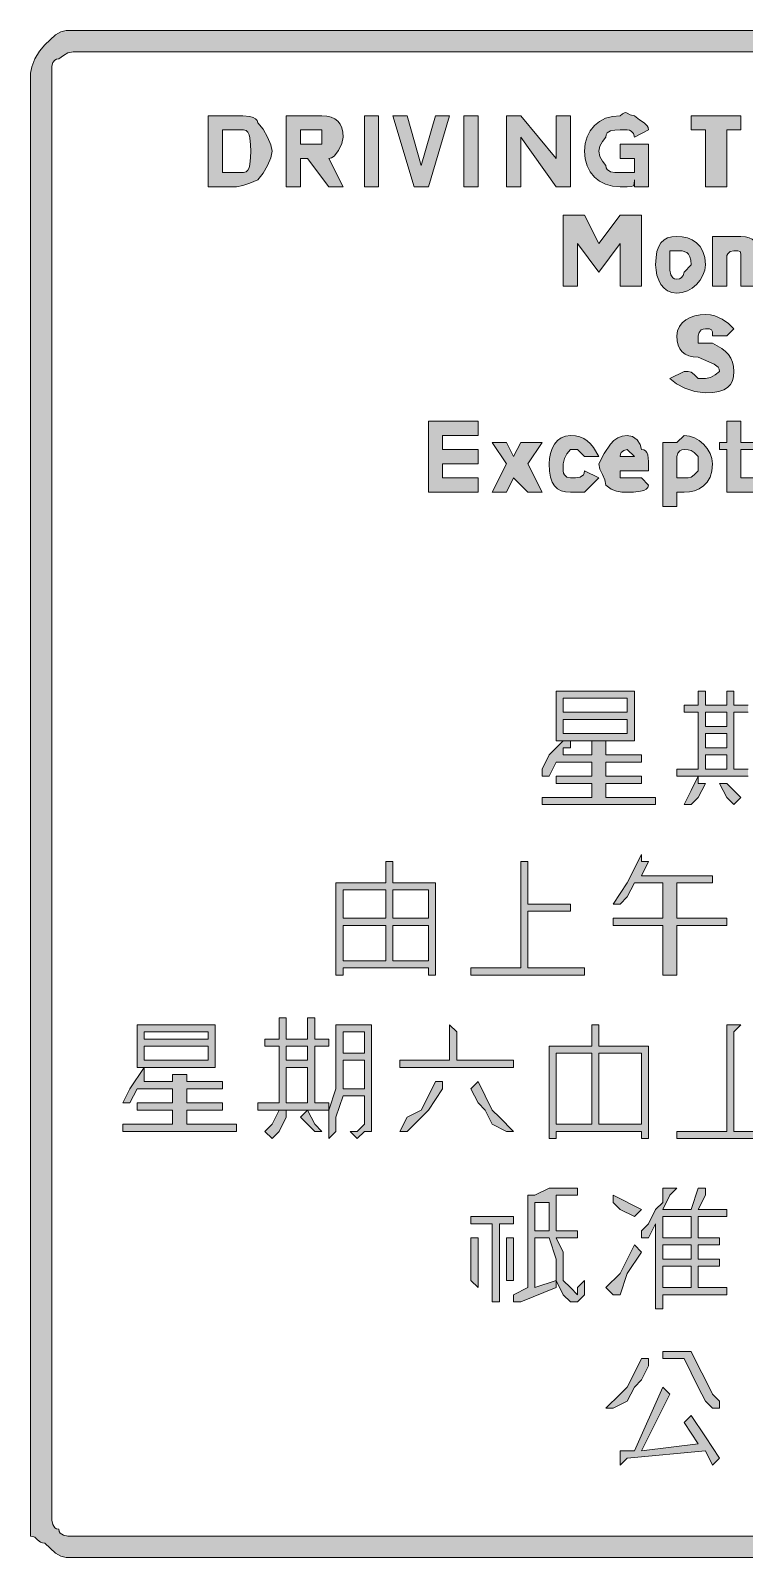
# Model space of a CAD drawing. Header units: metres. Extents: x 117 to 450, y 6 to 264.
# Drawn here: x 117.2 to 237.8, y 5.8 to 263.8 of the extents above; entities that cross this region are included whole.
import ezdxf

# ---------------------------------------------------------------- set-up
doc = ezdxf.new("R2010")
doc.units = ezdxf.units.M
doc.layers.add('FILL_BLACK_000000', color=7, linetype='Continuous', true_color=0x000000)

msp = doc.modelspace()

# ---------------------------------------------------------------- hatches: boundary and pattern name
at = {"layer": 'FILL_BLACK_000000', "true_color": 0x000000}
h = msp.add_hatch(color=7, dxfattribs=at)
h.dxf.hatch_style = 1
h.paths.add_polyline_path([(117.42, 257.65), (117.96, 258.96), (118.73, 260.27), (119.61, 261.36), (121.41, 263.01), (122.31, 263.55), (123.21, 263.76), (443.61, 263.76), (444.9, 263.6), (446.07, 263.14), (447.09, 262.43), (447.96, 261.51), (448.66, 260.42), (449.18, 259.2), (449.5, 257.9), (449.61, 256.56), (449.61, 11.76), (449.5, 10.47), (449.18, 9.3), (448.66, 8.28), (447.96, 7.41), (447.09, 6.71), (446.07, 6.19), (444.9, 5.87), (443.61, 5.76), (123.21, 5.76), (122.31, 5.97), (121.41, 6.51), (119.61, 8.16), (119.21, 8.21), (118.9, 8.35), (118.41, 8.76), (117.92, 9.17), (117.61, 9.31), (117.21, 9.36), (117.21, 11.76), (117.21, 256.56), (117.42, 257.65)])
h.paths.add_polyline_path([(443.98, 9.58), (444.6, 9.87), (445.11, 10.26), (445.5, 10.77), (445.78, 11.38), (445.95, 12.12), (446.01, 12.96), (446.01, 256.56), (445.78, 257.63), (445.5, 258.23), (445.11, 258.81), (444.6, 259.34), (443.98, 259.77), (443.25, 260.05), (442.41, 260.16), (124.41, 260.16), (123.53, 259.97), (122.76, 259.56), (122.01, 258.96), (121.61, 258.91), (121.32, 258.77), (120.96, 258.36), (120.81, 257.76), (120.81, 256.56), (120.81, 12.96), (120.83, 12.08), (120.96, 11.31), (121.32, 10.77), (121.61, 10.61), (122.01, 10.56), (122.06, 10.16), (122.22, 9.87), (122.76, 9.51), (123.53, 9.38), (124.41, 9.36), (442.41, 9.36), (443.25, 9.42), (443.98, 9.58)], flags=16)
h = msp.add_hatch(color=7, dxfattribs=at)
h.dxf.hatch_style = 1
h.paths.add_polyline_path([(152.01, 249.36), (153.08, 249.34), (154.26, 249.21), (154.79, 249.07), (155.22, 248.85), (155.5, 248.56), (155.61, 248.16), (156.49, 247.07), (157.26, 245.76), (157.8, 244.45), (158.01, 243.36), (157.8, 242.27), (157.26, 240.96), (156.49, 239.65), (155.61, 238.56), (154.26, 237.96), (153.08, 237.55), (152.01, 237.36), (147.21, 237.36), (147.21, 249.36), (152.01, 249.36)])
h.paths.add_polyline_path([(154.26, 245.61), (154.12, 246.14), (153.9, 246.57), (153.61, 246.85), (153.21, 246.96), (152.01, 246.96), (149.61, 246.96), (149.61, 239.76), (152.01, 239.76), (153.21, 239.76), (153.61, 239.87), (153.9, 240.15), (154.12, 240.58), (154.26, 241.11), (154.39, 242.29), (154.41, 243.36), (154.39, 244.43), (154.26, 245.61)], flags=16)
h = msp.add_hatch(color=7, dxfattribs=at)
h.dxf.hatch_style = 1
h.paths.add_polyline_path([(160.41, 237.36), (160.41, 249.36), (166.41, 249.36), (167.25, 249.3), (167.98, 249.13), (168.6, 248.85), (169.11, 248.46), (169.5, 247.95), (169.78, 247.33), (169.95, 246.6), (170.01, 245.76), (169.8, 244.69), (169.26, 243.51), (168.49, 242.55), (168.06, 242.27), (167.61, 242.16), (170.01, 237.36), (167.61, 237.36), (164.01, 242.16), (162.81, 242.16), (162.81, 237.36), (160.41, 237.36)])
h.paths.add_polyline_path([(162.81, 246.96), (162.81, 244.56), (166.41, 244.56), (166.41, 245.76), (166.41, 246.96), (162.81, 246.96)], flags=16)
h = msp.add_hatch(color=7, dxfattribs=at)
h.dxf.hatch_style = 1
h.paths.add_polyline_path([(176.01, 249.36), (176.01, 237.36), (173.61, 237.36), (173.61, 249.36), (176.01, 249.36)])
h = msp.add_hatch(color=7, dxfattribs=at)
h.dxf.hatch_style = 1
h.paths.add_polyline_path([(184.41, 237.36), (183.21, 237.36), (182.01, 237.36), (178.41, 249.36), (180.81, 249.36), (183.21, 240.96), (185.61, 249.36), (188.01, 249.36), (184.41, 237.36)])
h = msp.add_hatch(color=7, dxfattribs=at)
h.dxf.hatch_style = 1
h.paths.add_polyline_path([(190.41, 249.36), (192.81, 249.36), (192.81, 237.36), (190.41, 237.36), (190.41, 249.36)])
h = msp.add_hatch(color=7, dxfattribs=at)
h.dxf.hatch_style = 1
h.paths.add_polyline_path([(200.01, 237.36), (197.61, 237.36), (197.61, 249.36), (200.01, 249.36), (206.01, 242.16), (206.01, 249.36), (208.41, 249.36), (208.41, 237.36), (206.01, 237.36), (200.01, 245.76), (200.01, 237.36)])
h = msp.add_hatch(color=7, dxfattribs=at)
h.dxf.hatch_style = 1
h.paths.add_polyline_path([(219.21, 237.36), (219.21, 238.56), (219.19, 237.87), (219.06, 237.51), (218.7, 237.38), (218.01, 237.36), (216.81, 237.36), (215.52, 237.47), (214.35, 237.79), (213.33, 238.31), (212.46, 239.01), (211.76, 239.88), (211.24, 240.9), (210.92, 242.07), (210.81, 243.36), (210.92, 244.65), (211.24, 245.82), (211.76, 246.84), (212.46, 247.71), (213.33, 248.41), (214.35, 248.93), (215.52, 249.25), (216.81, 249.36), (217.21, 249.7), (217.52, 249.87), (217.78, 249.89), (218.01, 249.81), (218.5, 249.53), (219.21, 249.36), (220.09, 248.65), (220.86, 248.16), (221.4, 247.67), (221.56, 247.36), (221.61, 246.96), (219.21, 245.76), (219.06, 246.36), (218.7, 246.77), (218.41, 246.91), (218.01, 246.96), (216.81, 246.96), (215.93, 246.94), (215.16, 246.81), (214.62, 246.45), (214.46, 246.16), (214.41, 245.76), (213.81, 245.01), (213.4, 244.24), (213.21, 243.36), (213.4, 242.48), (213.81, 241.71), (214.41, 240.96), (214.46, 240.56), (214.62, 240.27), (215.16, 239.91), (215.93, 239.78), (216.81, 239.76), (219.21, 239.76), (219.21, 240.96), (219.21, 242.16), (216.81, 242.16), (216.81, 244.56), (221.61, 244.56), (221.61, 237.36), (219.21, 237.36)])
h = msp.add_hatch(color=7, dxfattribs=at)
h.dxf.hatch_style = 1
h.paths.add_polyline_path([(228.81, 246.96), (228.81, 249.36), (237.21, 249.36), (237.21, 246.96), (234.81, 246.96), (234.81, 237.36), (231.21, 237.36), (231.21, 246.96), (228.81, 246.96)])
h = msp.add_hatch(color=7, dxfattribs=at)
h.dxf.hatch_style = 1
h.paths.add_polyline_path([(213.21, 222.96), (209.61, 227.76), (209.61, 220.56), (207.21, 220.56), (207.21, 232.56), (210.81, 232.56), (213.21, 227.76), (216.81, 232.56), (220.41, 232.56), (220.41, 220.56), (216.81, 220.56), (216.81, 227.76), (213.21, 222.96)])
h = msp.add_hatch(color=7, dxfattribs=at)
h.dxf.hatch_style = 1
h.paths.add_polyline_path([(223.03, 226.43), (223.32, 227.26), (223.71, 227.91), (224.22, 228.39), (224.83, 228.72), (225.57, 228.9), (226.41, 228.96), (227.31, 228.9), (228.17, 228.72), (228.98, 228.39), (229.71, 227.91), (230.32, 227.26), (230.8, 226.43), (231.1, 225.4), (231.21, 224.16), (231.1, 223.26), (230.8, 222.4), (230.32, 221.59), (229.71, 220.86), (228.98, 220.25), (228.17, 219.77), (227.31, 219.47), (226.41, 219.36), (225.57, 219.47), (224.83, 219.77), (224.22, 220.25), (223.71, 220.86), (223.32, 221.59), (223.03, 222.4), (222.87, 223.26), (222.81, 224.16), (222.87, 225.4), (223.03, 226.43)])
h.paths.add_polyline_path([(228.6, 225.55), (228.37, 225.97), (228.06, 226.26), (227.29, 226.52), (226.41, 226.56), (225.21, 226.56), (225.21, 224.16), (225.23, 223.28), (225.36, 222.51), (225.72, 221.97), (226.01, 221.81), (226.41, 221.76), (226.81, 221.81), (227.1, 221.95), (227.46, 222.36), (227.61, 222.96), (228.81, 224.16), (228.76, 224.95), (228.6, 225.55)], flags=16)
h = msp.add_hatch(color=7, dxfattribs=at)
h.dxf.hatch_style = 1
h.paths.add_polyline_path([(235.41, 226.41), (235, 226.05), (234.86, 225.76), (234.81, 225.36), (234.81, 220.56), (232.41, 220.56), (232.41, 228.96), (234.81, 228.96), (236.01, 228.96), (237.21, 228.96), (238, 228.91), (238.62, 228.75), (239.09, 228.52), (239.46, 228.21), (240.81, 226.56), (240.81, 220.56), (237.21, 220.56), (237.21, 225.36), (237.19, 226.05), (237.06, 226.41), (236.7, 226.54), (236.01, 226.56), (235.41, 226.41)])
h = msp.add_hatch(color=7, dxfattribs=at)
h.dxf.hatch_style = 1
h.paths.add_polyline_path([(229.43, 202.77), (227.76, 203.31), (226.32, 204.08), (225.21, 204.96), (227.61, 206.16), (228.32, 206.14), (228.81, 206.01), (229.3, 205.65), (230.01, 204.96), (231.21, 204.96), (232.09, 205.15), (232.86, 205.56), (233.61, 206.16), (233.55, 206.56), (233.38, 206.87), (232.71, 207.36), (230.01, 208.56), (229.17, 208.62), (228.43, 208.78), (227.82, 209.07), (227.31, 209.46), (226.92, 209.97), (226.63, 210.58), (226.47, 211.32), (226.41, 212.16), (226.52, 213), (226.82, 213.73), (227.3, 214.35), (227.91, 214.86), (228.64, 215.25), (229.45, 215.53), (230.31, 215.7), (231.21, 215.76), (232.06, 215.71), (232.8, 215.55), (234.06, 215.01), (235.09, 214.24), (236.01, 213.36), (234.81, 212.16), (232.41, 212.16), (232.39, 212.85), (232.26, 213.21), (231.9, 213.34), (231.21, 213.36), (230.81, 213.31), (230.52, 213.17), (230.16, 212.76), (230.01, 212.16), (230.01, 210.96), (232.41, 210.96), (233.98, 210.04), (234.6, 209.55), (235.11, 209.01), (235.5, 208.42), (235.78, 207.75), (235.95, 207.01), (236.01, 206.16), (235.95, 205.32), (235.77, 204.58), (235.44, 203.97), (234.96, 203.46), (234.31, 203.07), (233.48, 202.78), (232.45, 202.62), (231.21, 202.56), (229.43, 202.77)])
h = msp.add_hatch(color=7, dxfattribs=at)
h.dxf.hatch_style = 1
h.paths.add_polyline_path([(186.81, 188.16), (192.81, 188.16), (192.81, 185.76), (184.41, 185.76), (184.41, 197.76), (192.81, 197.76), (192.81, 195.36), (186.81, 195.36), (186.81, 192.96), (192.81, 192.96), (192.81, 190.56), (186.81, 190.56), (186.81, 188.16)])
h = msp.add_hatch(color=7, dxfattribs=at)
h.dxf.hatch_style = 1
h.paths.add_polyline_path([(237.21, 188.16), (238.41, 188.16), (239.61, 188.16), (239.61, 185.76), (237.21, 185.76), (234.81, 185.76), (234.81, 188.16), (234.81, 192.96), (233.61, 192.96), (233.61, 194.16), (234.81, 194.16), (234.81, 197.76), (237.21, 197.76), (237.21, 194.16), (239.61, 194.16), (239.61, 192.96), (237.21, 192.96), (237.21, 188.16)])
h = msp.add_hatch(color=7, dxfattribs=at)
h.dxf.hatch_style = 1
h.paths.add_polyline_path([(201.21, 190.56), (203.61, 185.76), (201.21, 185.76), (198.81, 188.16), (197.61, 185.76), (195.21, 185.76), (197.61, 190.56), (195.21, 194.16), (197.61, 194.16), (198.81, 191.76), (200.01, 194.16), (203.61, 194.16), (201.21, 190.56)])
h = msp.add_hatch(color=7, dxfattribs=at)
h.dxf.hatch_style = 1
h.paths.add_polyline_path([(213.21, 188.16), (210.81, 185.76), (208.41, 185.76), (207.57, 185.82), (206.83, 186), (206.22, 186.33), (205.71, 186.81), (205.32, 187.46), (205.03, 188.29), (204.87, 189.32), (204.81, 190.56), (204.87, 191.46), (205.03, 192.32), (205.32, 193.13), (205.71, 193.86), (206.22, 194.47), (206.83, 194.95), (207.57, 195.25), (208.41, 195.36), (209.26, 195.3), (210, 195.13), (210.67, 194.85), (211.26, 194.46), (211.8, 193.95), (212.29, 193.33), (213.21, 191.76), (210.81, 191.76), (209.61, 192.96), (208.41, 192.96), (207.81, 192.21), (207.4, 191.44), (207.21, 190.56), (207.21, 189.36), (207.26, 188.96), (207.4, 188.67), (207.81, 188.31), (208.41, 188.16), (209.29, 188.18), (210.06, 188.31), (210.6, 188.67), (210.76, 188.96), (210.81, 189.36), (213.21, 188.16)])
h = msp.add_hatch(color=7, dxfattribs=at)
h.dxf.hatch_style = 1
h.paths.add_polyline_path([(221.22, 186.27), (220.79, 186.05), (220.26, 185.91), (219.08, 185.78), (218.01, 185.76), (217.11, 185.78), (216.21, 185.91), (215.31, 186.27), (214.41, 186.96), (214.22, 187.86), (213.81, 188.76), (213.4, 189.66), (213.21, 190.56), (214.13, 192.32), (215.16, 193.86), (215.75, 194.47), (216.42, 194.95), (217.16, 195.25), (218.01, 195.36), (218.89, 195.15), (219.66, 194.61), (220.2, 193.84), (220.41, 192.96), (220.81, 192.9), (221.1, 192.73), (221.32, 192.45), (221.46, 192.06), (221.59, 190.93), (221.61, 189.36), (216.81, 189.36), (216.81, 188.16), (218.01, 188.16), (219.21, 188.16), (220.41, 188.16), (221.61, 186.96), (221.5, 186.56), (221.22, 186.27)])
h.paths.add_polyline_path([(219.21, 191.76), (218.01, 192.96), (217.41, 192.81), (217, 192.45), (216.86, 192.16), (216.81, 191.76), (219.21, 191.76)], flags=16)
h = msp.add_hatch(color=7, dxfattribs=at)
h.dxf.hatch_style = 1
h.paths.add_polyline_path([(226.41, 194.16), (227.61, 195.36), (228.51, 195.25), (229.37, 194.95), (230.18, 194.47), (230.91, 193.86), (231.52, 193.13), (232, 192.32), (232.3, 191.46), (232.41, 190.56), (232.3, 189.32), (232, 188.29), (231.52, 187.46), (230.91, 186.81), (230.18, 186.33), (229.37, 186), (228.51, 185.82), (227.61, 185.76), (226.41, 185.76), (226.41, 183.36), (224.01, 183.36), (224.01, 194.16), (226.41, 194.16)])
h.paths.add_polyline_path([(228.81, 188.31), (229.3, 188.67), (230.01, 189.36), (230.01, 191.76), (229.3, 192.45), (228.81, 192.81), (228.32, 192.94), (227.61, 192.96), (227.21, 192.91), (226.92, 192.77), (226.56, 192.36), (226.41, 191.76), (226.41, 189.36), (226.41, 188.16), (227.61, 188.16), (228.32, 188.18), (228.81, 188.31)], flags=16)
h = msp.add_hatch(color=7, dxfattribs=at)
h.dxf.hatch_style = 1
h.paths.add_polyline_path([(206.01, 152.16), (219.21, 152.16), (219.21, 150.96), (219.21, 144.96), (219.21, 143.76), (206.01, 143.76), (206.01, 144.96), (206.01, 150.96), (206.01, 152.16)])
h.paths.add_polyline_path([(218.01, 147.36), (207.21, 147.36), (207.21, 144.96), (218.01, 144.96), (218.01, 147.36)], flags=16)
h.paths.add_polyline_path([(218.01, 148.56), (218.01, 150.96), (207.21, 150.96), (207.21, 148.56), (218.01, 148.56)], flags=16)
h = msp.add_hatch(color=7, dxfattribs=at)
h.dxf.hatch_style = 1
h.paths.add_polyline_path([(236.01, 150.96), (236.01, 149.76), (238.41, 149.76), (238.41, 148.56), (236.01, 148.56), (236.01, 138.96), (238.41, 138.96), (238.41, 137.76), (226.41, 137.76), (226.41, 138.96), (228.81, 138.96), (230.01, 138.96), (230.01, 148.56), (228.81, 148.56), (227.61, 148.56), (227.61, 149.76), (228.81, 149.76), (230.01, 149.76), (230.01, 152.16), (231.21, 152.16), (231.21, 150.96), (231.21, 149.76), (234.81, 149.76), (234.81, 152.16), (236.01, 152.16), (236.01, 150.96)])
h.paths.add_polyline_path([(231.21, 142.56), (234.81, 142.56), (234.81, 144.96), (231.21, 144.96), (231.21, 142.56)], flags=16)
h.paths.add_polyline_path([(234.81, 141.36), (231.21, 141.36), (231.21, 138.96), (234.81, 138.96), (234.81, 141.36)], flags=16)
h.paths.add_polyline_path([(231.21, 146.16), (234.81, 146.16), (234.81, 148.56), (231.21, 148.56), (231.21, 146.16)], flags=16)
h = msp.add_hatch(color=7, dxfattribs=at)
h.dxf.hatch_style = 1
h.paths.add_polyline_path([(214.41, 137.76), (220.41, 137.76), (220.41, 136.56), (214.41, 136.56), (214.41, 134.16), (222.81, 134.16), (222.81, 132.96), (203.61, 132.96), (203.61, 134.16), (212.01, 134.16), (212.01, 136.56), (206.01, 136.56), (206.01, 137.76), (212.01, 137.76), (212.01, 140.16), (206.01, 140.16), (204.81, 137.76), (203.61, 137.76), (203.61, 138.96), (204.81, 141.36), (207.21, 143.76), (208.41, 143.76), (208.41, 142.56), (207.21, 142.56), (207.21, 141.36), (212.01, 141.36), (212.01, 143.76), (213.21, 143.76), (214.41, 143.76), (214.41, 142.56), (214.41, 141.36), (220.41, 141.36), (220.41, 140.16), (214.41, 140.16), (214.41, 137.76)])
h = msp.add_hatch(color=7, dxfattribs=at)
h.dxf.hatch_style = 1
h.paths.add_polyline_path([(227.61, 132.96), (228.81, 135.36), (230.01, 137.76), (230.01, 136.56), (231.21, 136.56), (230.01, 134.16), (228.81, 132.96), (227.61, 132.96)])
h = msp.add_hatch(color=7, dxfattribs=at)
h.dxf.hatch_style = 1
h.paths.add_polyline_path([(236.01, 132.96), (234.81, 134.16), (233.61, 136.56), (234.81, 136.56), (236.01, 135.36), (237.21, 134.16), (236.01, 132.96)])
h = msp.add_hatch(color=7, dxfattribs=at)
h.dxf.hatch_style = 1
h.paths.add_polyline_path([(215.61, 112.56), (215.61, 113.76), (224.01, 113.76), (224.01, 119.76), (219.21, 119.76), (218.01, 117.36), (216.81, 116.16), (215.61, 116.16), (218.01, 119.76), (220.41, 124.56), (220.41, 123.36), (221.61, 123.36), (220.41, 120.96), (232.41, 120.96), (232.41, 119.76), (226.41, 119.76), (226.41, 113.76), (234.81, 113.76), (234.81, 112.56), (226.41, 112.56), (226.41, 104.16), (224.01, 104.16), (224.01, 112.56), (215.61, 112.56)])
h = msp.add_hatch(color=7, dxfattribs=at)
h.dxf.hatch_style = 1
h.paths.add_polyline_path([(170.01, 104.16), (168.81, 104.16), (168.81, 119.76), (177.21, 119.76), (177.21, 123.36), (178.41, 123.36), (178.41, 119.76), (185.61, 119.76), (185.61, 104.16), (184.41, 104.16), (184.41, 105.36), (170.01, 105.36), (170.01, 104.16)])
h.paths.add_polyline_path([(178.41, 118.56), (178.41, 113.76), (184.41, 113.76), (184.41, 118.56), (178.41, 118.56)], flags=16)
h.paths.add_polyline_path([(184.41, 112.56), (178.41, 112.56), (178.41, 106.56), (184.41, 106.56), (184.41, 112.56)], flags=16)
h.paths.add_polyline_path([(177.21, 112.56), (170.01, 112.56), (170.01, 106.56), (177.21, 106.56), (177.21, 112.56)], flags=16)
h.paths.add_polyline_path([(170.01, 113.76), (177.21, 113.76), (177.21, 118.56), (170.01, 118.56), (170.01, 113.76)], flags=16)
h = msp.add_hatch(color=7, dxfattribs=at)
h.dxf.hatch_style = 1
h.paths.add_polyline_path([(191.61, 105.36), (200.01, 105.36), (200.01, 123.36), (201.21, 123.36), (201.21, 116.16), (208.41, 116.16), (208.41, 114.96), (201.21, 114.96), (201.21, 105.36), (210.81, 105.36), (210.81, 104.16), (191.61, 104.16), (191.61, 105.36)])
h = msp.add_hatch(color=7, dxfattribs=at)
h.dxf.hatch_style = 1
h.paths.add_polyline_path([(148.41, 88.56), (135.21, 88.56), (135.21, 95.76), (148.41, 95.76), (148.41, 88.56)])
h.paths.add_polyline_path([(147.21, 89.76), (147.21, 90.96), (147.21, 92.16), (136.41, 92.16), (136.41, 90.96), (136.41, 89.76), (147.21, 89.76)], flags=16)
h.paths.add_polyline_path([(147.21, 93.36), (147.21, 94.56), (136.41, 94.56), (136.41, 93.36), (147.21, 93.36)], flags=16)
h = msp.add_hatch(color=7, dxfattribs=at)
h.dxf.hatch_style = 1
h.paths.add_polyline_path([(165.21, 82.56), (167.61, 82.56), (167.61, 81.36), (155.61, 81.36), (155.61, 82.56), (158.01, 82.56), (159.21, 82.56), (159.21, 92.16), (158.01, 92.16), (156.81, 92.16), (156.81, 93.36), (158.01, 93.36), (159.21, 93.36), (159.21, 96.96), (160.41, 96.96), (160.41, 95.76), (160.41, 93.36), (164.01, 93.36), (164.01, 96.96), (165.21, 96.96), (165.21, 95.76), (165.21, 93.36), (167.61, 93.36), (167.61, 92.16), (165.21, 92.16), (165.21, 82.56)])
h.paths.add_polyline_path([(160.41, 88.56), (160.41, 87.36), (160.41, 86.16), (160.41, 84.96), (160.41, 82.56), (164.01, 82.56), (164.01, 84.96), (164.01, 86.16), (164.01, 87.36), (164.01, 88.56), (160.41, 88.56)], flags=16)
h.paths.add_polyline_path([(160.41, 90.96), (160.41, 89.76), (164.01, 89.76), (164.01, 90.96), (164.01, 92.16), (160.41, 92.16), (160.41, 90.96)], flags=16)
h = msp.add_hatch(color=7, dxfattribs=at)
h.dxf.hatch_style = 1
h.paths.add_polyline_path([(168.81, 80.16), (168.81, 77.76), (167.61, 76.56), (167.61, 77.76), (167.61, 81.36), (168.81, 84.96), (168.81, 90.96), (168.81, 95.76), (174.81, 95.76), (174.81, 80.16), (174.81, 78.96), (174.81, 77.76), (173.61, 77.76), (172.41, 76.56), (171.21, 77.76), (172.41, 77.76), (173.61, 78.96), (173.61, 80.16), (173.61, 83.76), (170.01, 83.76), (168.81, 80.16)])
h.paths.add_polyline_path([(173.61, 84.96), (173.61, 89.76), (170.01, 89.76), (170.01, 84.96), (173.61, 84.96)], flags=16)
h.paths.add_polyline_path([(170.01, 90.96), (173.61, 90.96), (173.61, 94.56), (170.01, 94.56), (170.01, 90.96)], flags=16)
h = msp.add_hatch(color=7, dxfattribs=at)
h.dxf.hatch_style = 1
h.paths.add_polyline_path([(198.81, 89.76), (198.81, 88.56), (179.61, 88.56), (179.61, 89.76), (188.01, 89.76), (188.01, 95.76), (189.21, 94.56), (189.21, 89.76), (198.81, 89.76)])
h = msp.add_hatch(color=7, dxfattribs=at)
h.dxf.hatch_style = 1
h.paths.add_polyline_path([(206.01, 77.76), (206.01, 76.56), (204.81, 76.56), (204.81, 92.16), (212.01, 92.16), (212.01, 95.76), (213.21, 95.76), (213.21, 92.16), (221.61, 92.16), (221.61, 76.56), (220.41, 76.56), (220.41, 77.76), (206.01, 77.76)])
h.paths.add_polyline_path([(220.41, 90.96), (213.21, 90.96), (213.21, 84.96), (213.21, 78.96), (220.41, 78.96), (220.41, 84.96), (220.41, 90.96)], flags=16)
h.paths.add_polyline_path([(206.01, 90.96), (206.01, 84.96), (206.01, 78.96), (212.01, 78.96), (212.01, 84.96), (212.01, 90.96), (206.01, 90.96)], flags=16)
h = msp.add_hatch(color=7, dxfattribs=at)
h.dxf.hatch_style = 1
h.paths.add_polyline_path([(245.61, 77.76), (245.61, 76.56), (226.41, 76.56), (226.41, 77.76), (234.81, 77.76), (234.81, 95.76), (236.01, 95.76), (237.21, 95.76), (236.01, 94.56), (236.01, 87.36), (236.01, 77.76), (245.61, 77.76)])
h = msp.add_hatch(color=7, dxfattribs=at)
h.dxf.hatch_style = 1
h.paths.add_polyline_path([(141.21, 86.16), (141.21, 87.36), (142.41, 87.36), (143.61, 87.36), (143.61, 86.16), (149.61, 86.16), (149.61, 84.96), (143.61, 84.96), (143.61, 82.56), (149.61, 82.56), (149.61, 81.36), (143.61, 81.36), (143.61, 78.96), (152.01, 78.96), (152.01, 77.76), (132.81, 77.76), (132.81, 78.96), (141.21, 78.96), (141.21, 81.36), (135.21, 81.36), (135.21, 82.56), (141.21, 82.56), (141.21, 84.96), (135.21, 84.96), (134.01, 82.56), (132.81, 82.56), (134.01, 84.96), (136.41, 88.56), (136.41, 87.36), (136.41, 86.16), (141.21, 86.16)])
h = msp.add_hatch(color=7, dxfattribs=at)
h.dxf.hatch_style = 1
h.paths.add_polyline_path([(184.41, 83.76), (185.61, 86.16), (186.81, 86.16), (186.81, 84.96), (184.41, 81.36), (180.81, 77.76), (179.61, 77.76), (180.81, 80.16), (183.21, 81.36), (184.41, 83.76)])
h = msp.add_hatch(color=7, dxfattribs=at)
h.dxf.hatch_style = 1
h.paths.add_polyline_path([(192.81, 86.16), (194.01, 83.76), (195.21, 81.36), (196.41, 80.16), (198.81, 77.76), (197.61, 77.76), (195.21, 78.96), (194.01, 81.36), (192.81, 82.56), (191.61, 84.96), (192.81, 86.16)])
h = msp.add_hatch(color=7, dxfattribs=at)
h.dxf.hatch_style = 1
h.paths.add_polyline_path([(156.81, 77.76), (158.01, 78.96), (159.21, 81.36), (160.41, 81.36), (160.41, 80.16), (159.21, 77.76), (158.01, 76.56), (156.81, 77.76)])
h = msp.add_hatch(color=7, dxfattribs=at)
h.dxf.hatch_style = 1
h.paths.add_polyline_path([(165.21, 77.76), (164.01, 78.96), (162.81, 80.16), (164.01, 81.36), (165.21, 78.96), (166.41, 77.76), (165.21, 77.76)])
h = msp.add_hatch(color=7, dxfattribs=at)
h.dxf.hatch_style = 1
h.paths.add_polyline_path([(206.01, 66.96), (206.01, 60.96), (209.61, 60.96), (209.61, 59.76), (206.01, 59.76), (207.21, 57.36), (207.21, 54.96), (207.21, 52.56), (208.41, 51.36), (209.61, 50.16), (209.61, 51.36), (210.81, 52.56), (210.81, 50.16), (209.61, 48.96), (208.41, 48.96), (207.21, 50.16), (206.01, 52.56), (206.01, 51.36), (200.01, 48.96), (198.81, 48.96), (198.81, 50.16), (201.21, 51.36), (201.21, 66.96), (202.41, 66.96), (204.81, 68.16), (207.21, 68.16), (208.41, 68.16), (209.61, 68.16), (209.61, 66.96), (206.01, 66.96)])
h.paths.add_polyline_path([(206.01, 56.16), (204.81, 59.76), (202.41, 59.76), (202.41, 51.36), (206.01, 52.56), (206.01, 56.16)], flags=16)
h.paths.add_polyline_path([(204.81, 65.76), (202.41, 65.76), (202.41, 60.96), (204.81, 60.96), (204.81, 65.76)], flags=16)
h = msp.add_hatch(color=7, dxfattribs=at)
h.dxf.hatch_style = 1
h.paths.add_polyline_path([(230.01, 54.96), (230.01, 51.36), (234.81, 51.36), (234.81, 50.16), (224.01, 50.16), (224.01, 48.96), (224.01, 47.76), (222.81, 47.76), (222.81, 48.96), (222.81, 62.16), (221.61, 59.76), (220.41, 59.76), (220.41, 60.96), (221.61, 62.16), (222.81, 64.56), (224.01, 65.76), (224.01, 68.16), (225.21, 68.16), (226.41, 68.16), (225.21, 66.96), (224.01, 64.56), (228.81, 64.56), (230.01, 68.16), (231.21, 68.16), (231.21, 66.96), (230.01, 64.56), (234.81, 64.56), (234.81, 63.36), (230.01, 63.36), (230.01, 59.76), (233.61, 59.76), (233.61, 58.56), (230.01, 58.56), (230.01, 56.16), (233.61, 56.16), (233.61, 54.96), (230.01, 54.96)])
h.paths.add_polyline_path([(228.81, 51.36), (228.81, 54.96), (227.61, 54.96), (224.01, 54.96), (224.01, 51.36), (227.61, 51.36), (228.81, 51.36)], flags=16)
h.paths.add_polyline_path([(228.81, 58.56), (227.61, 58.56), (224.01, 58.56), (224.01, 56.16), (227.61, 56.16), (228.81, 56.16), (228.81, 58.56)], flags=16)
h.paths.add_polyline_path([(224.01, 59.76), (227.61, 59.76), (228.81, 59.76), (228.81, 63.36), (227.61, 63.36), (224.01, 63.36), (224.01, 59.76)], flags=16)
h = msp.add_hatch(color=7, dxfattribs=at)
h.dxf.hatch_style = 1
h.paths.add_polyline_path([(219.21, 63.36), (216.81, 64.56), (215.61, 65.76), (215.61, 66.96), (220.41, 64.56), (219.21, 63.36)])
h = msp.add_hatch(color=7, dxfattribs=at)
h.dxf.hatch_style = 1
h.paths.add_polyline_path([(191.61, 62.16), (191.61, 63.36), (198.81, 63.36), (198.81, 62.16), (196.41, 62.16), (196.41, 48.96), (195.21, 48.96), (195.21, 62.16), (191.61, 62.16)])
h = msp.add_hatch(color=7, dxfattribs=at)
h.dxf.hatch_style = 1
h.paths.add_polyline_path([(192.81, 51.36), (191.61, 52.56), (191.61, 54.96), (191.61, 59.76), (192.81, 59.76), (192.81, 54.96), (192.81, 51.36)])
h = msp.add_hatch(color=7, dxfattribs=at)
h.dxf.hatch_style = 1
h.paths.add_polyline_path([(198.81, 56.16), (198.81, 52.56), (197.61, 52.56), (197.61, 56.16), (197.61, 59.76), (198.81, 59.76), (198.81, 56.16)])
h = msp.add_hatch(color=7, dxfattribs=at)
h.dxf.hatch_style = 1
h.paths.add_polyline_path([(215.61, 50.16), (214.41, 51.36), (216.81, 53.76), (219.21, 58.56), (220.41, 57.36), (218.01, 53.76), (216.81, 50.16), (215.61, 50.16)])
h = msp.add_hatch(color=7, dxfattribs=at)
h.dxf.hatch_style = 1
h.paths.add_polyline_path([(220.41, 39.36), (221.61, 39.36), (221.61, 38.16), (220.41, 35.76), (219.21, 34.56), (218.01, 32.16), (215.61, 30.96), (214.41, 30.96), (216.81, 33.36), (218.01, 34.56), (219.21, 36.96), (220.41, 39.36)])
h = msp.add_hatch(color=7, dxfattribs=at)
h.dxf.hatch_style = 1
h.paths.add_polyline_path([(227.61, 39.36), (224.01, 39.36), (224.01, 40.56), (228.81, 40.56), (230.01, 38.16), (231.21, 35.76), (232.41, 33.36), (233.61, 32.16), (233.61, 30.96), (232.41, 30.96), (231.21, 32.16), (230.01, 34.56), (228.81, 36.96), (227.61, 39.36)])
h = msp.add_hatch(color=7, dxfattribs=at)
h.dxf.hatch_style = 1
h.paths.add_polyline_path([(216.81, 21.36), (216.81, 22.56), (216.81, 23.76), (219.21, 23.76), (224.01, 34.56), (225.21, 33.36), (220.41, 23.76), (230.01, 24.96), (227.61, 28.56), (228.81, 29.76), (231.21, 26.16), (233.61, 22.56), (232.41, 21.36), (231.21, 23.76), (218.01, 22.56), (216.81, 21.36)])

# ---------------------------------------------------------------- linework, layer by layer
at = {"layer": 'FILL_BLACK_000000', "lineweight": 0, "true_color": 0x000000}
for points in [[(443.61, 5.76), (123.21, 5.76), (122.31, 5.97), (121.41, 6.51), (119.61, 8.16), (119.21, 8.21), (118.9, 8.35), (118.41, 8.76), (117.92, 9.17), (117.61, 9.31), (117.21, 9.36), (117.21, 11.76), (117.21, 256.56), (117.42, 257.65), (117.96, 258.96), (118.73, 260.27), (119.61, 261.36), (121.41, 263.01), (122.31, 263.55), (123.21, 263.76), (443.61, 263.76)], [(442.41, 260.16), (124.41, 260.16), (123.53, 259.97), (122.76, 259.56), (122.01, 258.96), (121.61, 258.91), (121.32, 258.77), (120.96, 258.36), (120.81, 257.76), (120.81, 256.56), (120.81, 12.96), (120.83, 12.08), (120.96, 11.31), (121.32, 10.77), (121.61, 10.61), (122.01, 10.56), (122.06, 10.16), (122.22, 9.87), (122.76, 9.51), (123.53, 9.38), (124.41, 9.36), (442.41, 9.36)], [(238.41, 137.76), (226.41, 137.76), (226.41, 138.96), (228.81, 138.96), (230.01, 138.96), (230.01, 148.56), (228.81, 148.56), (227.61, 148.56), (227.61, 149.76), (228.81, 149.76), (230.01, 149.76), (230.01, 152.16), (231.21, 152.16), (231.21, 150.96), (231.21, 149.76), (234.81, 149.76), (234.81, 152.16), (236.01, 152.16), (236.01, 150.96), (236.01, 149.76), (238.41, 149.76)], [(238.41, 148.56), (236.01, 148.56), (236.01, 138.96), (238.41, 138.96)]]:
    msp.add_lwpolyline(points, dxfattribs=at)
for points in [[(152.01, 249.36), (153.08, 249.34), (154.26, 249.21), (154.79, 249.07), (155.22, 248.85), (155.5, 248.56), (155.61, 248.16), (156.49, 247.07), (157.26, 245.76), (157.8, 244.45), (158.01, 243.36), (157.8, 242.27), (157.26, 240.96), (156.49, 239.65), (155.61, 238.56), (154.26, 237.96), (153.08, 237.55), (152.01, 237.36), (147.21, 237.36), (147.21, 249.36)], [(160.41, 237.36), (160.41, 249.36), (166.41, 249.36), (167.25, 249.3), (167.98, 249.13), (168.6, 248.85), (169.11, 248.46), (169.5, 247.95), (169.78, 247.33), (169.95, 246.6), (170.01, 245.76), (169.8, 244.69), (169.26, 243.51), (168.49, 242.55), (168.06, 242.27), (167.61, 242.16), (170.01, 237.36), (167.61, 237.36), (164.01, 242.16), (162.81, 242.16), (162.81, 237.36)], [(176.01, 249.36), (176.01, 237.36), (173.61, 237.36), (173.61, 249.36)], [(184.41, 237.36), (183.21, 237.36), (182.01, 237.36), (178.41, 249.36), (180.81, 249.36), (183.21, 240.96), (185.61, 249.36), (188.01, 249.36)], [(190.41, 249.36), (192.81, 249.36), (192.81, 237.36), (190.41, 237.36)], [(200.01, 237.36), (197.61, 237.36), (197.61, 249.36), (200.01, 249.36), (206.01, 242.16), (206.01, 249.36), (208.41, 249.36), (208.41, 237.36), (206.01, 237.36), (200.01, 245.76)], [(219.21, 237.36), (219.21, 238.56), (219.19, 237.87), (219.06, 237.51), (218.7, 237.38), (218.01, 237.36), (216.81, 237.36), (215.52, 237.47), (214.35, 237.79), (213.33, 238.31), (212.46, 239.01), (211.76, 239.88), (211.24, 240.9), (210.92, 242.07), (210.81, 243.36), (210.92, 244.65), (211.24, 245.82), (211.76, 246.84), (212.46, 247.71), (213.33, 248.41), (214.35, 248.93), (215.52, 249.25), (216.81, 249.36), (217.21, 249.7), (217.52, 249.87), (217.78, 249.89), (218.01, 249.81), (218.5, 249.53), (219.21, 249.36), (220.09, 248.65), (220.86, 248.16), (221.4, 247.67), (221.56, 247.36), (221.61, 246.96), (219.21, 245.76), (219.06, 246.36), (218.7, 246.77), (218.41, 246.91), (218.01, 246.96), (216.81, 246.96), (215.93, 246.94), (215.16, 246.81), (214.62, 246.45), (214.46, 246.16), (214.41, 245.76), (213.81, 245.01), (213.4, 244.24), (213.21, 243.36), (213.4, 242.48), (213.81, 241.71), (214.41, 240.96), (214.46, 240.56), (214.62, 240.27), (215.16, 239.91), (215.93, 239.78), (216.81, 239.76), (219.21, 239.76), (219.21, 240.96), (219.21, 242.16), (216.81, 242.16), (216.81, 244.56), (221.61, 244.56), (221.61, 237.36)], [(228.81, 246.96), (228.81, 249.36), (237.21, 249.36), (237.21, 246.96), (234.81, 246.96), (234.81, 237.36), (231.21, 237.36), (231.21, 246.96)], [(154.26, 245.61), (154.12, 246.14), (153.9, 246.57), (153.61, 246.85), (153.21, 246.96), (152.01, 246.96), (149.61, 246.96), (149.61, 239.76), (152.01, 239.76), (153.21, 239.76), (153.61, 239.87), (153.9, 240.15), (154.12, 240.58), (154.26, 241.11), (154.39, 242.29), (154.41, 243.36), (154.39, 244.43)], [(162.81, 246.96), (162.81, 244.56), (166.41, 244.56), (166.41, 245.76), (166.41, 246.96)], [(213.21, 222.96), (209.61, 227.76), (209.61, 220.56), (207.21, 220.56), (207.21, 232.56), (210.81, 232.56), (213.21, 227.76), (216.81, 232.56), (220.41, 232.56), (220.41, 220.56), (216.81, 220.56), (216.81, 227.76)], [(223.03, 226.43), (223.32, 227.26), (223.71, 227.91), (224.22, 228.39), (224.83, 228.72), (225.57, 228.9), (226.41, 228.96), (227.31, 228.9), (228.17, 228.72), (228.98, 228.39), (229.71, 227.91), (230.32, 227.26), (230.8, 226.43), (231.1, 225.4), (231.21, 224.16), (231.1, 223.26), (230.8, 222.4), (230.32, 221.59), (229.71, 220.86), (228.98, 220.25), (228.17, 219.77), (227.31, 219.47), (226.41, 219.36), (225.57, 219.47), (224.83, 219.77), (224.22, 220.25), (223.71, 220.86), (223.32, 221.59), (223.03, 222.4), (222.87, 223.26), (222.81, 224.16), (222.87, 225.4)], [(235.41, 226.41), (235, 226.05), (234.86, 225.76), (234.81, 225.36), (234.81, 220.56), (232.41, 220.56), (232.41, 228.96), (234.81, 228.96), (236.01, 228.96), (237.21, 228.96), (238, 228.91), (238.62, 228.75), (239.09, 228.52), (239.46, 228.21), (240.81, 226.56), (240.81, 220.56), (237.21, 220.56), (237.21, 225.36), (237.19, 226.05), (237.06, 226.41), (236.7, 226.54), (236.01, 226.56)], [(228.6, 225.55), (228.37, 225.97), (228.06, 226.26), (227.29, 226.52), (226.41, 226.56), (225.21, 226.56), (225.21, 224.16), (225.23, 223.28), (225.36, 222.51), (225.72, 221.97), (226.01, 221.81), (226.41, 221.76), (226.81, 221.81), (227.1, 221.95), (227.46, 222.36), (227.61, 222.96), (228.81, 224.16), (228.76, 224.95)], [(229.43, 202.77), (227.76, 203.31), (226.32, 204.08), (225.21, 204.96), (227.61, 206.16), (228.32, 206.14), (228.81, 206.01), (229.3, 205.65), (230.01, 204.96), (231.21, 204.96), (232.09, 205.15), (232.86, 205.56), (233.61, 206.16), (233.55, 206.56), (233.38, 206.87), (232.71, 207.36), (230.01, 208.56), (229.17, 208.62), (228.43, 208.78), (227.82, 209.07), (227.31, 209.46), (226.92, 209.97), (226.63, 210.58), (226.47, 211.32), (226.41, 212.16), (226.52, 213), (226.82, 213.73), (227.3, 214.35), (227.91, 214.86), (228.64, 215.25), (229.45, 215.53), (230.31, 215.7), (231.21, 215.76), (232.06, 215.71), (232.8, 215.55), (234.06, 215.01), (235.09, 214.24), (236.01, 213.36), (234.81, 212.16), (232.41, 212.16), (232.39, 212.85), (232.26, 213.21), (231.9, 213.34), (231.21, 213.36), (230.81, 213.31), (230.52, 213.17), (230.16, 212.76), (230.01, 212.16), (230.01, 210.96), (232.41, 210.96), (233.98, 210.04), (234.6, 209.55), (235.11, 209.01), (235.5, 208.42), (235.78, 207.75), (235.95, 207.01), (236.01, 206.16), (235.95, 205.32), (235.77, 204.58), (235.44, 203.97), (234.96, 203.46), (234.31, 203.07), (233.48, 202.78), (232.45, 202.62), (231.21, 202.56)], [(186.81, 188.16), (192.81, 188.16), (192.81, 185.76), (184.41, 185.76), (184.41, 197.76), (192.81, 197.76), (192.81, 195.36), (186.81, 195.36), (186.81, 192.96), (192.81, 192.96), (192.81, 190.56), (186.81, 190.56)], [(237.21, 188.16), (238.41, 188.16), (239.61, 188.16), (239.61, 185.76), (237.21, 185.76), (234.81, 185.76), (234.81, 188.16), (234.81, 192.96), (233.61, 192.96), (233.61, 194.16), (234.81, 194.16), (234.81, 197.76), (237.21, 197.76), (237.21, 194.16), (239.61, 194.16), (239.61, 192.96), (237.21, 192.96)], [(201.21, 190.56), (203.61, 185.76), (201.21, 185.76), (198.81, 188.16), (197.61, 185.76), (195.21, 185.76), (197.61, 190.56), (195.21, 194.16), (197.61, 194.16), (198.81, 191.76), (200.01, 194.16), (203.61, 194.16)], [(213.21, 188.16), (210.81, 185.76), (208.41, 185.76), (207.57, 185.82), (206.83, 186), (206.22, 186.33), (205.71, 186.81), (205.32, 187.46), (205.03, 188.29), (204.87, 189.32), (204.81, 190.56), (204.87, 191.46), (205.03, 192.32), (205.32, 193.13), (205.71, 193.86), (206.22, 194.47), (206.83, 194.95), (207.57, 195.25), (208.41, 195.36), (209.26, 195.3), (210, 195.13), (210.67, 194.85), (211.26, 194.46), (211.8, 193.95), (212.29, 193.33), (213.21, 191.76), (210.81, 191.76), (209.61, 192.96), (208.41, 192.96), (207.81, 192.21), (207.4, 191.44), (207.21, 190.56), (207.21, 189.36), (207.26, 188.96), (207.4, 188.67), (207.81, 188.31), (208.41, 188.16), (209.29, 188.18), (210.06, 188.31), (210.6, 188.67), (210.76, 188.96), (210.81, 189.36)], [(221.22, 186.27), (220.79, 186.05), (220.26, 185.91), (219.08, 185.78), (218.01, 185.76), (217.11, 185.78), (216.21, 185.91), (215.31, 186.27), (214.41, 186.96), (214.22, 187.86), (213.81, 188.76), (213.4, 189.66), (213.21, 190.56), (214.13, 192.32), (215.16, 193.86), (215.75, 194.47), (216.42, 194.95), (217.16, 195.25), (218.01, 195.36), (218.89, 195.15), (219.66, 194.61), (220.2, 193.84), (220.41, 192.96), (220.81, 192.9), (221.1, 192.73), (221.32, 192.45), (221.46, 192.06), (221.59, 190.93), (221.61, 189.36), (216.81, 189.36), (216.81, 188.16), (218.01, 188.16), (219.21, 188.16), (220.41, 188.16), (221.61, 186.96), (221.5, 186.56)], [(226.41, 194.16), (227.61, 195.36), (228.51, 195.25), (229.37, 194.95), (230.18, 194.47), (230.91, 193.86), (231.52, 193.13), (232, 192.32), (232.3, 191.46), (232.41, 190.56), (232.3, 189.32), (232, 188.29), (231.52, 187.46), (230.91, 186.81), (230.18, 186.33), (229.37, 186), (228.51, 185.82), (227.61, 185.76), (226.41, 185.76), (226.41, 183.36), (224.01, 183.36), (224.01, 194.16)], [(219.21, 191.76), (218.01, 192.96), (217.41, 192.81), (217, 192.45), (216.86, 192.16), (216.81, 191.76)], [(228.81, 188.31), (229.3, 188.67), (230.01, 189.36), (230.01, 191.76), (229.3, 192.45), (228.81, 192.81), (228.32, 192.94), (227.61, 192.96), (227.21, 192.91), (226.92, 192.77), (226.56, 192.36), (226.41, 191.76), (226.41, 189.36), (226.41, 188.16), (227.61, 188.16), (228.32, 188.18)], [(206.01, 152.16), (219.21, 152.16), (219.21, 150.96), (219.21, 144.96), (219.21, 143.76), (206.01, 143.76), (206.01, 144.96), (206.01, 150.96)], [(218.01, 148.56), (218.01, 150.96), (207.21, 150.96), (207.21, 148.56)], [(218.01, 147.36), (207.21, 147.36), (207.21, 144.96), (218.01, 144.96)], [(231.21, 146.16), (234.81, 146.16), (234.81, 148.56), (231.21, 148.56)], [(231.21, 142.56), (234.81, 142.56), (234.81, 144.96), (231.21, 144.96)], [(214.41, 137.76), (220.41, 137.76), (220.41, 136.56), (214.41, 136.56), (214.41, 134.16), (222.81, 134.16), (222.81, 132.96), (203.61, 132.96), (203.61, 134.16), (212.01, 134.16), (212.01, 136.56), (206.01, 136.56), (206.01, 137.76), (212.01, 137.76), (212.01, 140.16), (206.01, 140.16), (204.81, 137.76), (203.61, 137.76), (203.61, 138.96), (204.81, 141.36), (207.21, 143.76), (208.41, 143.76), (208.41, 142.56), (207.21, 142.56), (207.21, 141.36), (212.01, 141.36), (212.01, 143.76), (213.21, 143.76), (214.41, 143.76), (214.41, 142.56), (214.41, 141.36), (220.41, 141.36), (220.41, 140.16), (214.41, 140.16)], [(234.81, 141.36), (231.21, 141.36), (231.21, 138.96), (234.81, 138.96)], [(227.61, 132.96), (228.81, 135.36), (230.01, 137.76), (230.01, 136.56), (231.21, 136.56), (230.01, 134.16), (228.81, 132.96)], [(236.01, 132.96), (234.81, 134.16), (233.61, 136.56), (234.81, 136.56), (236.01, 135.36), (237.21, 134.16)], [(215.61, 112.56), (215.61, 113.76), (224.01, 113.76), (224.01, 119.76), (219.21, 119.76), (218.01, 117.36), (216.81, 116.16), (215.61, 116.16), (218.01, 119.76), (220.41, 124.56), (220.41, 123.36), (221.61, 123.36), (220.41, 120.96), (232.41, 120.96), (232.41, 119.76), (226.41, 119.76), (226.41, 113.76), (234.81, 113.76), (234.81, 112.56), (226.41, 112.56), (226.41, 104.16), (224.01, 104.16), (224.01, 112.56)], [(170.01, 104.16), (168.81, 104.16), (168.81, 119.76), (177.21, 119.76), (177.21, 123.36), (178.41, 123.36), (178.41, 119.76), (185.61, 119.76), (185.61, 104.16), (184.41, 104.16), (184.41, 105.36), (170.01, 105.36)], [(191.61, 105.36), (200.01, 105.36), (200.01, 123.36), (201.21, 123.36), (201.21, 116.16), (208.41, 116.16), (208.41, 114.96), (201.21, 114.96), (201.21, 105.36), (210.81, 105.36), (210.81, 104.16), (191.61, 104.16)], [(170.01, 113.76), (177.21, 113.76), (177.21, 118.56), (170.01, 118.56)], [(178.41, 118.56), (178.41, 113.76), (184.41, 113.76), (184.41, 118.56)], [(177.21, 112.56), (170.01, 112.56), (170.01, 106.56), (177.21, 106.56)], [(184.41, 112.56), (178.41, 112.56), (178.41, 106.56), (184.41, 106.56)], [(148.41, 88.56), (135.21, 88.56), (135.21, 95.76), (148.41, 95.76)], [(165.21, 82.56), (167.61, 82.56), (167.61, 81.36), (155.61, 81.36), (155.61, 82.56), (158.01, 82.56), (159.21, 82.56), (159.21, 92.16), (158.01, 92.16), (156.81, 92.16), (156.81, 93.36), (158.01, 93.36), (159.21, 93.36), (159.21, 96.96), (160.41, 96.96), (160.41, 95.76), (160.41, 93.36), (164.01, 93.36), (164.01, 96.96), (165.21, 96.96), (165.21, 95.76), (165.21, 93.36), (167.61, 93.36), (167.61, 92.16), (165.21, 92.16)], [(168.81, 80.16), (168.81, 77.76), (167.61, 76.56), (167.61, 77.76), (167.61, 81.36), (168.81, 84.96), (168.81, 90.96), (168.81, 95.76), (174.81, 95.76), (174.81, 80.16), (174.81, 78.96), (174.81, 77.76), (173.61, 77.76), (172.41, 76.56), (171.21, 77.76), (172.41, 77.76), (173.61, 78.96), (173.61, 80.16), (173.61, 83.76), (170.01, 83.76)], [(198.81, 89.76), (198.81, 88.56), (179.61, 88.56), (179.61, 89.76), (188.01, 89.76), (188.01, 95.76), (189.21, 94.56), (189.21, 89.76)], [(206.01, 77.76), (206.01, 76.56), (204.81, 76.56), (204.81, 92.16), (212.01, 92.16), (212.01, 95.76), (213.21, 95.76), (213.21, 92.16), (221.61, 92.16), (221.61, 76.56), (220.41, 76.56), (220.41, 77.76)], [(245.61, 77.76), (245.61, 76.56), (226.41, 76.56), (226.41, 77.76), (234.81, 77.76), (234.81, 95.76), (236.01, 95.76), (237.21, 95.76), (236.01, 94.56), (236.01, 87.36), (236.01, 77.76)], [(147.21, 93.36), (147.21, 94.56), (136.41, 94.56), (136.41, 93.36)], [(170.01, 90.96), (173.61, 90.96), (173.61, 94.56), (170.01, 94.56)], [(147.21, 89.76), (147.21, 90.96), (147.21, 92.16), (136.41, 92.16), (136.41, 90.96), (136.41, 89.76)], [(160.41, 90.96), (160.41, 89.76), (164.01, 89.76), (164.01, 90.96), (164.01, 92.16), (160.41, 92.16)], [(206.01, 90.96), (206.01, 84.96), (206.01, 78.96), (212.01, 78.96), (212.01, 84.96), (212.01, 90.96)], [(220.41, 90.96), (213.21, 90.96), (213.21, 84.96), (213.21, 78.96), (220.41, 78.96), (220.41, 84.96)], [(141.21, 86.16), (141.21, 87.36), (142.41, 87.36), (143.61, 87.36), (143.61, 86.16), (149.61, 86.16), (149.61, 84.96), (143.61, 84.96), (143.61, 82.56), (149.61, 82.56), (149.61, 81.36), (143.61, 81.36), (143.61, 78.96), (152.01, 78.96), (152.01, 77.76), (132.81, 77.76), (132.81, 78.96), (141.21, 78.96), (141.21, 81.36), (135.21, 81.36), (135.21, 82.56), (141.21, 82.56), (141.21, 84.96), (135.21, 84.96), (134.01, 82.56), (132.81, 82.56), (134.01, 84.96), (136.41, 88.56), (136.41, 87.36), (136.41, 86.16)], [(160.41, 88.56), (160.41, 87.36), (160.41, 86.16), (160.41, 84.96), (160.41, 82.56), (164.01, 82.56), (164.01, 84.96), (164.01, 86.16), (164.01, 87.36), (164.01, 88.56)], [(173.61, 84.96), (173.61, 89.76), (170.01, 89.76), (170.01, 84.96)], [(184.41, 83.76), (185.61, 86.16), (186.81, 86.16), (186.81, 84.96), (184.41, 81.36), (180.81, 77.76), (179.61, 77.76), (180.81, 80.16), (183.21, 81.36)], [(192.81, 86.16), (194.01, 83.76), (195.21, 81.36), (196.41, 80.16), (198.81, 77.76), (197.61, 77.76), (195.21, 78.96), (194.01, 81.36), (192.81, 82.56), (191.61, 84.96)], [(156.81, 77.76), (158.01, 78.96), (159.21, 81.36), (160.41, 81.36), (160.41, 80.16), (159.21, 77.76), (158.01, 76.56)], [(165.21, 77.76), (164.01, 78.96), (162.81, 80.16), (164.01, 81.36), (165.21, 78.96), (166.41, 77.76)], [(206.01, 66.96), (206.01, 60.96), (209.61, 60.96), (209.61, 59.76), (206.01, 59.76), (207.21, 57.36), (207.21, 54.96), (207.21, 52.56), (208.41, 51.36), (209.61, 50.16), (209.61, 51.36), (210.81, 52.56), (210.81, 50.16), (209.61, 48.96), (208.41, 48.96), (207.21, 50.16), (206.01, 52.56), (206.01, 51.36), (200.01, 48.96), (198.81, 48.96), (198.81, 50.16), (201.21, 51.36), (201.21, 66.96), (202.41, 66.96), (204.81, 68.16), (207.21, 68.16), (208.41, 68.16), (209.61, 68.16), (209.61, 66.96)], [(230.01, 54.96), (230.01, 51.36), (234.81, 51.36), (234.81, 50.16), (224.01, 50.16), (224.01, 48.96), (224.01, 47.76), (222.81, 47.76), (222.81, 48.96), (222.81, 62.16), (221.61, 59.76), (220.41, 59.76), (220.41, 60.96), (221.61, 62.16), (222.81, 64.56), (224.01, 65.76), (224.01, 68.16), (225.21, 68.16), (226.41, 68.16), (225.21, 66.96), (224.01, 64.56), (228.81, 64.56), (230.01, 68.16), (231.21, 68.16), (231.21, 66.96), (230.01, 64.56), (234.81, 64.56), (234.81, 63.36), (230.01, 63.36), (230.01, 59.76), (233.61, 59.76), (233.61, 58.56), (230.01, 58.56), (230.01, 56.16), (233.61, 56.16), (233.61, 54.96)], [(204.81, 65.76), (202.41, 65.76), (202.41, 60.96), (204.81, 60.96)], [(219.21, 63.36), (216.81, 64.56), (215.61, 65.76), (215.61, 66.96), (220.41, 64.56)], [(191.61, 62.16), (191.61, 63.36), (198.81, 63.36), (198.81, 62.16), (196.41, 62.16), (196.41, 48.96), (195.21, 48.96), (195.21, 62.16)], [(224.01, 59.76), (227.61, 59.76), (228.81, 59.76), (228.81, 63.36), (227.61, 63.36), (224.01, 63.36)], [(192.81, 51.36), (191.61, 52.56), (191.61, 54.96), (191.61, 59.76), (192.81, 59.76), (192.81, 54.96)], [(198.81, 56.16), (198.81, 52.56), (197.61, 52.56), (197.61, 56.16), (197.61, 59.76), (198.81, 59.76)], [(206.01, 56.16), (204.81, 59.76), (202.41, 59.76), (202.41, 51.36), (206.01, 52.56)], [(215.61, 50.16), (214.41, 51.36), (216.81, 53.76), (219.21, 58.56), (220.41, 57.36), (218.01, 53.76), (216.81, 50.16)], [(228.81, 58.56), (227.61, 58.56), (224.01, 58.56), (224.01, 56.16), (227.61, 56.16), (228.81, 56.16)], [(228.81, 51.36), (228.81, 54.96), (227.61, 54.96), (224.01, 54.96), (224.01, 51.36), (227.61, 51.36)], [(220.41, 39.36), (221.61, 39.36), (221.61, 38.16), (220.41, 35.76), (219.21, 34.56), (218.01, 32.16), (215.61, 30.96), (214.41, 30.96), (216.81, 33.36), (218.01, 34.56), (219.21, 36.96)], [(227.61, 39.36), (224.01, 39.36), (224.01, 40.56), (228.81, 40.56), (230.01, 38.16), (231.21, 35.76), (232.41, 33.36), (233.61, 32.16), (233.61, 30.96), (232.41, 30.96), (231.21, 32.16), (230.01, 34.56), (228.81, 36.96)], [(216.81, 21.36), (216.81, 22.56), (216.81, 23.76), (219.21, 23.76), (224.01, 34.56), (225.21, 33.36), (220.41, 23.76), (230.01, 24.96), (227.61, 28.56), (228.81, 29.76), (231.21, 26.16), (233.61, 22.56), (232.41, 21.36), (231.21, 23.76), (218.01, 22.56)]]:
    msp.add_lwpolyline(points, close=True, dxfattribs=at)

doc.saveas('drawing.dxf')
